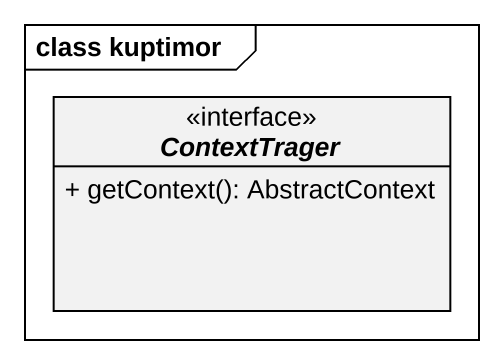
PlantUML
@startuml
mainframe class kuptimor
hide circle
hide empty members
skinparam classAttributeIconSize 0
interface ContextTrager <<interface>> {
  + getContext(): AbstractContext
}
@enduml
